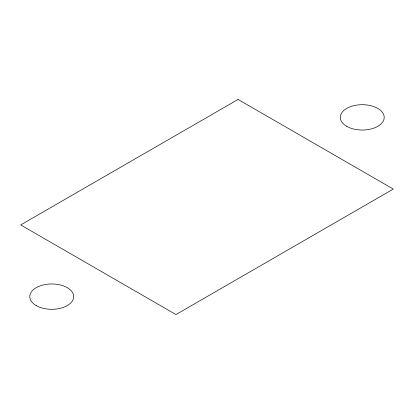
<?xml version="1.0" encoding="UTF-8"?>
<svg xmlns="http://www.w3.org/2000/svg" width="414" height="414" viewBox="0 0 414 414"><rect width="100%" height="100%" fill="white"/><g stroke="black" fill="none" stroke-linecap="round" stroke-linejoin="round"><path stroke-width="0.62" d="M238.05 99.443L20.7 224.926L175.95 314.557L393.3 189.074L238.05 99.443M346.725 126.332A21.958 12.674 0 0 0 383.457 120.65A21.958 12.674 0 0 0 356.568 105.125A21.958 12.674 0 0 0 346.725 126.332M36.225 305.594A21.958 12.674 0 0 0 72.957 299.912A21.958 12.674 0 0 0 46.068 284.387A21.958 12.674 0 0 0 36.225 305.594"/></g></svg>
